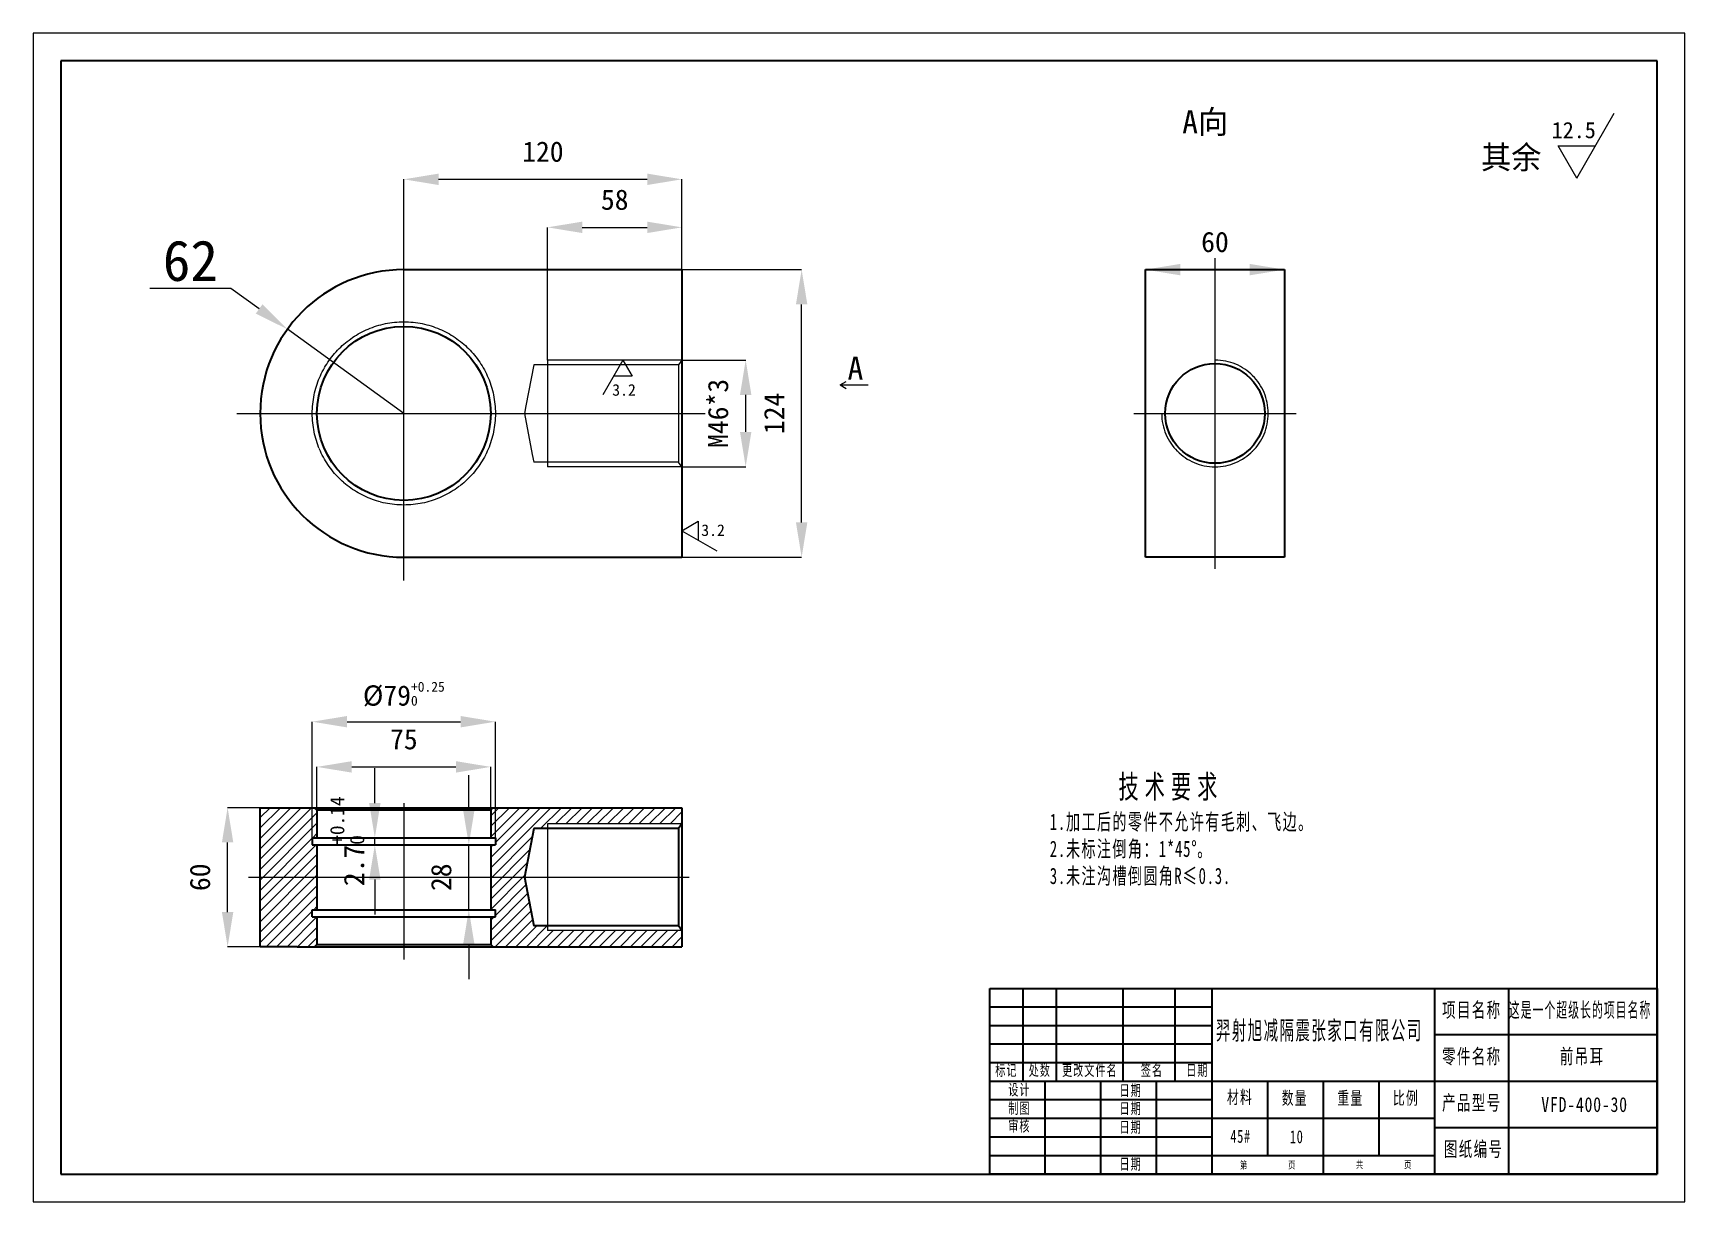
# Model space of a CAD drawing. Header units: metres. Extents: x -160 to 553, y -340 to 164.
import ezdxf

# ---------------------------------------------------------------- set-up
doc = ezdxf.new("R2010")
doc.units = ezdxf.units.M
doc.linetypes.add('点画线', pattern=[162, 108, 18, 18, 18, 0])
doc.linetypes.add('虚线', pattern=[18, 9, 9, 0])
for name, color, linetype, lineweight in [('中心线层', 1, '点画线', 18), ('剖面线层', 4, 'Continuous', 18), ('尺寸线层', 3, 'Continuous', 18), ('粗实线层', 7, 'Continuous', 35), ('细实线层', 7, 'Continuous', 18), ('虚线层', 6, '虚线', 18)]:
    doc.layers.add(name, color=color, linetype=linetype, lineweight=lineweight)
doc.dimstyles.new('CUSTOM_DIMSTYLE', dxfattribs={"dimscale": 5, "dimtxt": 3.5, "dimasz": 3, "dimexe": 1.25, "dimexo": 0, "dimtad": 1, "dimdsep": 46, "dimcen": 2.5, "dimclrd": 3, "dimadec": 3, "dimazin": 3, "dimtfac": 1, "dimtmove": 0, "dimatfit": 3, "dimlwd": 0})
pattern_1 = [(45, (0, 0), (-2.245064, 2.245064), [])]

# ---------------------------------------------------------------- blocks, each defined once
blk = doc.blocks.new('_CLOSEDFILLED')
at = {"color": 0, "linetype": 'BYBLOCK'}
blk.add_solid([(-1, 0.164), (0, 0), (-1, -0.164)], dxfattribs=at)
blk = doc.blocks.new('*D1')
for p, q in [((0, 62), (0, 100.939)), ((120, 80), (120, 100.939))]:
    blk.add_line(p, q)
at = {"color": 3, "lineweight": 0}
blk.add_line((15, 100.939), (105, 100.939), dxfattribs=at)
at = {"layer": 'Defpoints'}
for p in [(0, 100.939), (120, 80), (0, 62)]:
    blk.add_point(p, dxfattribs=at)
at = {"layer": '尺寸线层', "color": 3, "xscale": 15, "yscale": 15, "rotation": 180}
blk.add_blockref('_CLOSEDFILLED', (0, 100.939), dxfattribs=at)
at = {"layer": '尺寸线层', "color": 3, "xscale": 15, "yscale": 15}
blk.add_blockref('_CLOSEDFILLED', (120, 100.939), dxfattribs=at)
at = {"layer": '尺寸线层', "insert": (60, 112.814), "char_height": 17.5, "attachment_point": 5}
blk.add_mtext('{\\H0.5x;120}', dxfattribs=at)
blk = doc.blocks.new('*D2')
for p, q in [((120, 62), (171.65, 62)), ((120, -62), (171.65, -62))]:
    blk.add_line(p, q)
at = {"color": 3, "lineweight": 0}
blk.add_line((171.65, -47), (171.65, 47), dxfattribs=at)
at = {"layer": 'Defpoints'}
for p in [(120, 62), (120, -62), (171.65, -62)]:
    blk.add_point(p, dxfattribs=at)
at = {"layer": '尺寸线层', "color": 3, "xscale": 15, "yscale": 15}
for p, rotation in [((171.65, 62), 90), ((171.65, -62), 270)]:
    blk.add_blockref('_CLOSEDFILLED', p, dxfattribs=dict(at, rotation=rotation))
at = {"layer": '尺寸线层', "insert": (159.775, 0), "char_height": 17.5, "attachment_point": 5, "rotation": 90}
blk.add_mtext('{\\H0.5x;124}', dxfattribs=at)
blk = doc.blocks.new('*D3')
for p, q in [((120, 23), (147.506, 23)), ((120, -23), (147.506, -23))]:
    blk.add_line(p, q)
at = {"color": 3, "lineweight": 0}
blk.add_line((147.506, -8), (147.506, 8), dxfattribs=at)
at = {"layer": 'Defpoints'}
for p in [(120, 23), (120, -23), (147.506, -23)]:
    blk.add_point(p, dxfattribs=at)
at = {"layer": '尺寸线层', "color": 3, "xscale": 15, "yscale": 15}
for p, rotation in [((147.506, 23), 90), ((147.506, -23), 270)]:
    blk.add_blockref('_CLOSEDFILLED', p, dxfattribs=dict(at, rotation=rotation))
at = {"layer": '尺寸线层', "insert": (135.631, 0), "char_height": 17.5, "attachment_point": 5, "rotation": 90}
blk.add_mtext('{\\H0.5x;M46*3}', dxfattribs=at)
blk = doc.blocks.new('*D4')
for p, q in [((-62, -170), (-76.043, -170)), ((-62, -230), (-76.043, -230))]:
    blk.add_line(p, q)
at = {"color": 3, "lineweight": 0}
blk.add_line((-76.043, -215), (-76.043, -185), dxfattribs=at)
at = {"layer": 'Defpoints'}
for p in [(-62, -170), (-76.043, -230), (-62, -230)]:
    blk.add_point(p, dxfattribs=at)
at = {"layer": '尺寸线层', "color": 3, "xscale": 15, "yscale": 15}
for p, rotation in [((-76.043, -170), 90), ((-76.043, -230), 270)]:
    blk.add_blockref('_CLOSEDFILLED', p, dxfattribs=dict(at, rotation=rotation))
at = {"layer": '尺寸线层', "insert": (-87.918, -200), "char_height": 17.5, "attachment_point": 5, "rotation": 90}
blk.add_mtext('{\\H0.5x;60}', dxfattribs=at)
blk = doc.blocks.new('*D5')
for p, q in [((320, 62), (320, 62)), ((380, 62), (380, 62))]:
    blk.add_line(p, q)
at = {"color": 3, "lineweight": 0}
blk.add_line((335, 62), (365, 62), dxfattribs=at)
at = {"layer": 'Defpoints'}
for p in [(320, 62), (320, 62), (380, 62)]:
    blk.add_point(p, dxfattribs=at)
at = {"layer": '尺寸线层', "color": 3, "xscale": 15, "yscale": 15, "rotation": 180}
blk.add_blockref('_CLOSEDFILLED', (320, 62), dxfattribs=at)
at = {"layer": '尺寸线层', "color": 3, "xscale": 15, "yscale": 15}
blk.add_blockref('_CLOSEDFILLED', (380, 62), dxfattribs=at)
at = {"layer": '尺寸线层', "insert": (350, 73.875), "char_height": 17.5, "attachment_point": 5}
blk.add_mtext('{\\H0.5x;60}', dxfattribs=at)
blk = doc.blocks.new('*D6')
for p, q in [((62, 23), (62, 80.229)), ((120, 62), (120, 80.229))]:
    blk.add_line(p, q)
at = {"color": 3, "lineweight": 0}
blk.add_line((77, 80.229), (105, 80.229), dxfattribs=at)
at = {"layer": 'Defpoints'}
for p in [(62, 80.229), (120, 62), (62, 23)]:
    blk.add_point(p, dxfattribs=at)
at = {"layer": '尺寸线层', "color": 3, "xscale": 15, "yscale": 15, "rotation": 180}
blk.add_blockref('_CLOSEDFILLED', (62, 80.229), dxfattribs=at)
at = {"layer": '尺寸线层', "color": 3, "xscale": 15, "yscale": 15}
blk.add_blockref('_CLOSEDFILLED', (120, 80.229), dxfattribs=at)
at = {"layer": '尺寸线层', "insert": (91, 92.104), "char_height": 17.5, "attachment_point": 5}
blk.add_mtext('{\\H0.5x;58}', dxfattribs=at)
blk = doc.blocks.new('*X8-前吊耳')
at = {"layer": '尺寸线层', "linetype": 'Continuous'}
for q in [(2.629, 1.511), (12, 0), (2.629, -1.511)]:
    blk.add_line((0, 0), q, dxfattribs=at)
blk = doc.blocks.new('*D7')
at = {"color": 3, "lineweight": 0}
for p, q in [((28.035, -171), (28.035, -156)), ((28.035, -214), (28.035, -186)), ((28.035, -229), (28.035, -244))]:
    blk.add_line(p, q, dxfattribs=at)
for p, q in [((-3.6, -186), (28.035, -186)), ((-3.6, -214), (28.035, -214))]:
    blk.add_line(p, q)
at = {"layer": 'Defpoints'}
for p in [(-3.6, -186), (-3.6, -214), (28.035, -214)]:
    blk.add_point(p, dxfattribs=at)
at = {"layer": '尺寸线层', "color": 3, "xscale": 15, "yscale": 15}
for p, rotation in [((28.035, -186), 270), ((28.035, -214), 90)]:
    blk.add_blockref('_CLOSEDFILLED', p, dxfattribs=dict(at, rotation=rotation))
at = {"layer": '尺寸线层', "insert": (16.16, -200), "char_height": 17.5, "attachment_point": 5, "rotation": 90}
blk.add_mtext('{\\H0.5x;28}', dxfattribs=at)
blk = doc.blocks.new('*D8')
at = {"color": 3, "lineweight": 0}
for p, q in [((-12.52, -168), (-12.52, -153)), ((-12.52, -186), (-12.52, -183)), ((-12.52, -201), (-12.52, -216))]:
    blk.add_line(p, q, dxfattribs=at)
for p, q in [((-25.333, -183), (-12.52, -183)), ((-25.333, -186), (-12.52, -186))]:
    blk.add_line(p, q)
at = {"layer": 'Defpoints'}
for p in [(-25.333, -183), (-25.333, -186), (-12.52, -186)]:
    blk.add_point(p, dxfattribs=at)
at = {"layer": '尺寸线层', "color": 3, "xscale": 15, "yscale": 15}
for p, rotation in [((-12.52, -183), 270), ((-12.52, -186), 90)]:
    blk.add_blockref('_CLOSEDFILLED', p, dxfattribs=dict(at, rotation=rotation))
at = {"layer": '尺寸线层', "insert": (-24.395, -184.5), "char_height": 17.5, "attachment_point": 5, "rotation": 90}
blk.add_mtext('{\\H0.5x;2.7{\\H0.7x;\\S+0.14^ 0;}}', dxfattribs=at)
blk = doc.blocks.new('*D9')
for p, q in [((-39.5, -183), (-39.5, -132.934)), ((39.5, -183), (39.5, -132.934))]:
    blk.add_line(p, q)
at = {"color": 3, "lineweight": 0}
blk.add_line((-24.5, -132.934), (24.5, -132.934), dxfattribs=at)
at = {"layer": 'Defpoints'}
for p in [(-39.5, -132.934), (-39.5, -183), (39.5, -183)]:
    blk.add_point(p, dxfattribs=at)
at = {"layer": '尺寸线层', "color": 3, "xscale": 15, "yscale": 15, "rotation": 180}
blk.add_blockref('_CLOSEDFILLED', (-39.5, -132.934), dxfattribs=at)
at = {"layer": '尺寸线层', "color": 3, "xscale": 15, "yscale": 15}
blk.add_blockref('_CLOSEDFILLED', (39.5, -132.934), dxfattribs=at)
at = {"layer": '尺寸线层', "insert": (0, -121.059), "char_height": 17.5, "attachment_point": 5}
blk.add_mtext('{\\H0.5x;%%C79{\\H0.49x;\\S+0.25^ 0;}}', dxfattribs=at)
blk = doc.blocks.new('*D10')
for p, q in [((-37.5, -172.5), (-37.5, -152.419)), ((37.5, -172.5), (37.5, -152.419))]:
    blk.add_line(p, q)
at = {"color": 3, "lineweight": 0}
blk.add_line((-22.5, -152.419), (22.5, -152.419), dxfattribs=at)
at = {"layer": 'Defpoints'}
for p in [(-37.5, -152.419), (-37.5, -172.5), (37.5, -172.5)]:
    blk.add_point(p, dxfattribs=at)
at = {"layer": '尺寸线层', "color": 3, "xscale": 15, "yscale": 15, "rotation": 180}
blk.add_blockref('_CLOSEDFILLED', (-37.5, -152.419), dxfattribs=at)
at = {"layer": '尺寸线层', "color": 3, "xscale": 15, "yscale": 15}
blk.add_blockref('_CLOSEDFILLED', (37.5, -152.419), dxfattribs=at)
at = {"layer": '尺寸线层', "insert": (0, -140.544), "char_height": 17.5, "attachment_point": 5}
blk.add_mtext('{\\H0.5x;75}', dxfattribs=at)
blk = doc.blocks.new('表格-前吊耳')
at = {"layer": '粗实线层'}
for p, q in [((-288, 80), (0, 80)), ((-288, 0), (-288, 80)), ((-273.6, 40), (-273.6, 80)), ((-259.2, 40), (-259.2, 80)), ((-230.4, 40), (-230.4, 80)), ((-208, 40), (-208, 80)), ((-192, 0), (-192, 80)), ((-96, 0), (-96, 80)), ((-64, 0), (-64, 80)), ((0, 80), (0, 0)), ((-192, 72), (-288, 72)), ((-192, 64), (-288, 64)), ((0, 60), (-96, 60)), ((-192, 56), (-288, 56)), ((-192, 48), (-288, 48)), ((-96, 40), (-288, 40)), ((-264, 0), (-264, 40)), ((-240, 0), (-240, 40)), ((-216, 0), (-216, 40)), ((-168, 8), (-168, 40)), ((-144, 0), (-144, 40)), ((-120, 8), (-120, 40)), ((0, 40), (-96, 40)), ((-192, 32), (-288, 32)), ((-96, 24), (-288, 24)), ((-192, 16), (-288, 16)), ((0, 20), (-96, 20)), ((-288, 8), (-96, 8)), ((0, 0), (-288, 0))]:
    blk.add_line(p, q, dxfattribs=at)
at = {"layer": '粗实线层', "color": 0, "attachment_point": 1}
for s, insert, char_height in [('{\\W0.7;\\T1.1;项目名称}', (-92.8, 74), 6.4), ('{\\W0.56;\\T1.1;这是一个超级长的项目名称}', (-64, 74), 6.4), ('{\\W0.7;\\T1.1;零件名称}', (-92.8, 54), 6.4), ('{\\W0.7;\\T1.1;前吊耳}', (-42, 54), 6.4), ('{\\W0.7;\\T1.1;标记}', (-285.6, 47.2), 4.8), ('{\\W0.7;\\T1.1;处数}', (-271.2, 47.2), 4.8), ('{\\W0.7;\\T1.1;更改文件名}', (-256.8, 47.2), 4.8), ('{\\W0.7;\\T1.1;签名}', (-222.8, 47.2), 4.8), ('{\\W0.7;\\T1.1;日期}', (-203.2, 47.2), 4.8), ('{\\W0.7;\\T1.1;设计}', (-280, 38.8), 4.8), ('{\\W0.7;\\T1.1;日期}', (-232, 38.524), 4.8), ('{\\W0.7;\\T1.1;材料}', (-185.6, 36), 5.6), ('{\\W0.7;\\T1.1;数量}', (-162, 35.6), 5.6), ('{\\W0.7;\\T1.1;重量}', (-138, 35.6), 5.6), ('{\\W0.7;\\T1.1;比例}', (-114, 35.6), 5.6), ('{\\W0.7;\\T1.1;制图}', (-280, 30.8), 4.8), ('{\\W0.7;\\T1.1;日期}', (-232, 30.758), 4.8), ('{\\W0.7;\\T1.1;产品型号}', (-92.8, 34), 6.4), ('{\\W0.78;\\T1.1;VFD-400-30}', (-50, 33.2), 6.4), ('{\\W0.7;\\T1.1;审核}', (-280, 23.2), 4.8), ('{\\W0.7;\\T1.1;日期}', (-232, 22.678), 4.8), ('{\\W0.7;\\T1.1;45#}', (-184.157, 19.115), 5.6), ('{\\W0.7;\\T1.1;10}', (-158.468, 18.911), 5.6), ('{\\W0.7;\\T1.1;图纸编号}', (-92, 14), 6.4), ('{\\W0.7;\\T1.1;日期}', (-232, 6.77), 4.8), ('{\\W0.7;\\T1.1;第         页}', (-180, 5.522), 3.2), ('{\\W0.7;\\T1.1;共         页}', (-130, 5.692), 3.2)]:
    blk.add_mtext(s, dxfattribs=dict(at, insert=insert, char_height=char_height))
at = {"layer": '粗实线层', "color": 7, "insert": (-190.4, 66), "char_height": 8, "attachment_point": 1}
blk.add_mtext('{\\W0.6;\\T1.1;羿射旭减隔震张家口有限公司}', dxfattribs=at)
blk = doc.blocks.new('图框-前吊耳')
at = {"layer": '粗实线层'}
for p, q in [((12, 492), (12, 12)), ((700.8, 492), (12, 492)), ((700.8, 12), (700.8, 492)), ((12, 12), (700.8, 12))]:
    blk.add_line(p, q, dxfattribs=at)
at = {"layer": '细实线层'}
for p, q in [((712.8, 504), (0, 504)), ((0, 504), (0, 0)), ((712.8, 0), (712.8, 504)), ((0, 0), (712.8, 0))]:
    blk.add_line(p, q, dxfattribs=at)
blk = doc.blocks.new('其余12.5-前吊耳')
at = {"layer": '尺寸线层', "color": 0, "linetype": 'Continuous'}
for p, q in [((0, 0), (16.166, 28)), ((0, 0), (-8.083, 14)), ((-8.083, 14), (8.083, 14))]:
    blk.add_line(p, q, dxfattribs=at)
at = {"layer": '尺寸线层', "attachment_point": 1}
for s, insert, char_height in [('12.5', (-10.802, 24.264), 7), ('其余', (-41.285, 14.026), 10)]:
    blk.add_mtext(s, dxfattribs=dict(at, insert=insert, char_height=char_height))
blk = doc.blocks.new('3.2-1-前吊耳')
at = {"layer": '尺寸线层', "color": 0, "linetype": 'Continuous'}
for p, q in [((0, 0), (-8.66, -15)), ((0, 0), (4.041, -7)), ((4.041, -7), (-4.041, -7))]:
    blk.add_line(p, q, dxfattribs=at)
at = {"layer": '尺寸线层', "insert": (-4.647, -10.369), "char_height": 5, "attachment_point": 1}
blk.add_mtext('3.2', dxfattribs=at)
blk = doc.blocks.new('3.2-2-前吊耳')
at = {"layer": '尺寸线层', "color": 0, "linetype": 'Continuous'}
for p, q in [((0, 0), (7, 4.041)), ((0, 0), (15, -8.66)), ((7, 4.041), (7, -4.041))]:
    blk.add_line(p, q, dxfattribs=at)
at = {"layer": '尺寸线层', "insert": (8.319, 2.724), "char_height": 5, "attachment_point": 1}
blk.add_mtext('3.2', dxfattribs=at)

msp = doc.modelspace()

# ---------------------------------------------------------------- hatches: boundary and pattern name
at = {"layer": '剖面线层'}
h = msp.add_hatch(dxfattribs=at)
h.set_pattern_fill('无图案', color=256)
h.set_pattern_definition(pattern_1)
h.paths.add_polyline_path([(-62, -200), (-62, -170), (-62, -170), (-46, -170), (-46, -170), (-38.5, -170), (-38.5, -170), (-37.5, -171), (-37.5, -171), (-37.5, -183), (-37.5, -183), (-39.5, -183), (-39.5, -183), (-39.5, -186), (-39.5, -186), (-37.5, -186), (-37.5, -186), (-37.5, -200), (-37.5, -200), (-62, -200), (-62, -200), (-62, -230), (-62, -230), (-62, -200), (-62, -200), (-37.5, -200), (-37.5, -200), (-37.5, -214), (-37.5, -214), (-39.5, -214), (-39.5, -214), (-39.5, -217), (-39.5, -217), (-37.5, -217), (-37.5, -217), (-37.5, -229), (-37.5, -229), (-38.5, -230), (-38.5, -230), (-46, -230), (-46, -230), (-62, -230), (-62, -230), (-62, -200)])
h = msp.add_hatch(dxfattribs=at)
h.set_pattern_fill('无图案', color=256)
h.set_pattern_definition(pattern_1)
h.paths.add_polyline_path([(37.5, -183), (37.5, -171), (37.5, -171), (38.5, -170), (38.5, -170), (120, -170), (120, -170), (120, -177), (120, -177), (62, -177), (62, -177), (62, -179), (62, -179), (56.038, -179), (56.038, -179), (52, -200), (52, -200), (37.5, -200), (37.5, -200), (37.5, -186), (37.5, -186), (39.5, -186), (39.5, -186), (39.5, -183), (39.5, -183), (37.5, -183), (37.5, -183), (37.5, -229), (37.5, -229), (37.5, -217), (37.5, -217), (39.5, -217), (39.5, -217), (39.5, -214), (39.5, -214), (37.5, -214), (37.5, -214), (37.5, -200), (37.5, -200), (52, -200), (52, -200), (56.038, -221), (56.038, -221), (62, -221), (62, -221), (62, -223), (62, -223), (120, -223), (120, -223), (120, -230), (120, -230), (38.5, -230), (38.5, -230), (37.5, -229), (37.5, -229), (37.5, -183)])

# ---------------------------------------------------------------- linework, layer by layer
at = {"layer": '中心线层'}
for p, q in [((0, -72), (0, 72)), ((350, 67), (350, -67)), ((-72, 0), (130, 0)), ((315, 0), (385, 0)), ((0, -168.096), (0, -235.485)), ((-67, -200), (123.069, -200))]:
    msp.add_line(p, q, dxfattribs=at)
at = {"layer": '粗实线层'}
for p, q in [((0, 62), (120, 62)), ((120, 62), (120, -62)), ((320, 62), (380, 62)), ((320, -62), (320, 62)), ((380, 62), (380, -62)), ((0, -62), (120, -62)), ((380, -62), (320, -62)), ((-62, -230), (-62, -170)), ((-62, -170), (-46, -170)), ((-46, -170), (120, -170)), ((-37.5, -171), (-38.5, -170)), ((-37.5, -171), (37.5, -171)), ((-37.5, -171), (-37.5, -183)), ((37.5, -171), (38.5, -170)), ((37.5, -171), (37.5, -183)), ((120, -170), (120, -230)), ((37.5, -175), (37.5, -179)), ((120, -177), (118.5, -179)), ((-39.5, -183), (-39.5, -186)), ((-39.5, -183), (39.5, -183)), ((39.5, -183), (39.5, -186)), ((56.038, -179), (52, -200)), ((118.5, -179), (56.038, -179)), ((118.5, -179), (118.5, -221)), ((-39.5, -186), (39.5, -186)), ((-37.5, -186), (-37.5, -214)), ((37.5, -186), (37.5, -214)), ((37.5, -186), (37.5, -214)), ((52, -200), (56.038, -221)), ((-39.5, -217), (-39.5, -214)), ((-39.5, -214), (39.5, -214)), ((-39.5, -217), (39.5, -217)), ((-37.5, -217), (-37.5, -229)), ((37.5, -217), (37.5, -229)), ((37.5, -217), (37.5, -229)), ((39.5, -217), (39.5, -214)), ((118.5, -221), (56.038, -221)), ((120, -223), (118.5, -221)), ((-46, -230), (-62, -230)), ((-46, -230), (120, -230)), ((-37.5, -229), (-38.5, -230)), ((-37.5, -229), (37.5, -229)), ((37.5, -229), (38.5, -230))]:
    msp.add_line(p, q, dxfattribs=at)
for centre, radius in [((0, 0), 37.5), ((350, 0), 21.5)]:
    msp.add_circle(centre, radius, dxfattribs=at)
msp.add_arc((0, 0), 62, 90, 270, dxfattribs=at)
at = {"layer": '细实线层'}
for p, q in [((120, -177), (62, -177)), ((62, -177), (62, -223)), ((120, -223), (62, -223))]:
    msp.add_line(p, q, dxfattribs=at)
at = {"layer": '虚线层'}
for p, q in [((120, 23), (62, 23)), ((62, 23), (62, -23)), ((120, 23), (118.5, 21)), ((56.038, 21), (52, 0)), ((118.5, 21), (56.038, 21)), ((118.5, 21), (118.5, -21)), ((52, 0), (56.038, -21)), ((118.5, -21), (56.038, -21)), ((120, -23), (118.5, -21)), ((120, -23), (62, -23))]:
    msp.add_line(p, q, dxfattribs=at)
msp.add_circle((0, 0), 39.5, dxfattribs=at)
msp.add_arc((350, 0), 23, 180, 90, dxfattribs=at)

# ---------------------------------------------------------------- block references
for name, p in [('图框-前吊耳', (-160, -340)), ('其余12.5-前吊耳', (506.1, 101.4)), ('3.2-1-前吊耳', (94.55, 23)), ('3.2-2-前吊耳', (120, -50.566)), ('表格-前吊耳', (540.8, -328))]:
    msp.add_blockref(name, p)
at = {"layer": '尺寸线层'}
msp.add_blockref('*X8-前吊耳', (188.3, 12.3), dxfattribs=at)

# ---------------------------------------------------------------- texts
at = {"layer": '尺寸线层', "attachment_point": 1}
for s, insert, char_height in [('A向', (335.871, 130.735), 10), ('A', (191.455, 24.504), 10), ('\\pxi-1,l1;{\\H1.11111x;\\W0.67;\\T1.3;     技术要求\\P\\H0.699999x;\\W0.667;\\T1.1;1.加工后的零件不允许有毛刺、飞边。\\P2.未标注倒角：1*45%%D。\\P3.未注沟槽倒圆角R≤0.3.\\P}', (278.731, -155.901), 9)]:
    msp.add_mtext(s, dxfattribs=dict(at, insert=insert, char_height=char_height))

# ---------------------------------------------------------------- dimensions: what is measured, and where the dimension line sits
at = {"layer": '尺寸线层'}
for base, p1, p2, text, picture, middle in [((0, 100.939), (0, 62), (120, 80), '{\\H0.5x;<>}', '*D1', (60, 112.814)), ((62, 80.229), (62, 23), (120, 62), '{\\H0.5x;<>}', '*D6', (91, 92.104)), ((320, 62), (320, 62), (380, 62), '{\\H0.5x;<>}', '*D5', (350, 73.875)), ((-39.5, -132.934), (-39.5, -183), (39.5, -183), '{\\H0.5x;%%C<>{\\H0.49x;\\S+0.25^ 0;}}', '*D9', (0, -121.059)), ((-37.5, -152.419), (-37.5, -172.5), (37.5, -172.5), '{\\H0.5x;<>}', '*D10', (0, -140.544))]:
    dim = msp.add_linear_dim(base=base, p1=p1, p2=p2, text=text, dimstyle='CUSTOM_DIMSTYLE', dxfattribs=at)
    dim.commit()
    dim.dimension.update_dxf_attribs({"geometry": picture, "text_midpoint": middle})
msp.add_radius_dim(center=(0, 0), mpoint=(-50.269, 36.29), text='62', dimstyle='CUSTOM_DIMSTYLE', override={"dimtoh": 1, "dimtix": 0}, dxfattribs=at).render()
for base, p1, p2, text, picture, middle in [((171.65, -62), (120, -62), (120, 62), '{\\H0.5x;<>}', '*D2', (159.775, 0)), ((147.506, -23), (120, -23), (120, 23), '{\\H0.5x;M<>*3}', '*D3', (135.631, 0)), ((-12.52, -186), (-25.333, -186), (-25.333, -183), '{\\H0.5x;2.7{\\H0.7x;\\S+0.14^ 0;}}', '*D8', (-24.395, -184.5)), ((28.035, -214), (-3.6, -214), (-3.6, -186), '{\\H0.5x;<>}', '*D7', (16.16, -200)), ((-76.043, -230), (-62, -230), (-62, -170), '{\\H0.5x;<>}', '*D4', (-87.918, -200))]:
    dim = msp.add_linear_dim(base=base, p1=p1, p2=p2, angle=90, text=text, dimstyle='CUSTOM_DIMSTYLE', dxfattribs=at)
    dim.commit()
    dim.dimension.update_dxf_attribs({"geometry": picture, "text_midpoint": middle})

doc.saveas('drawing.dxf')
